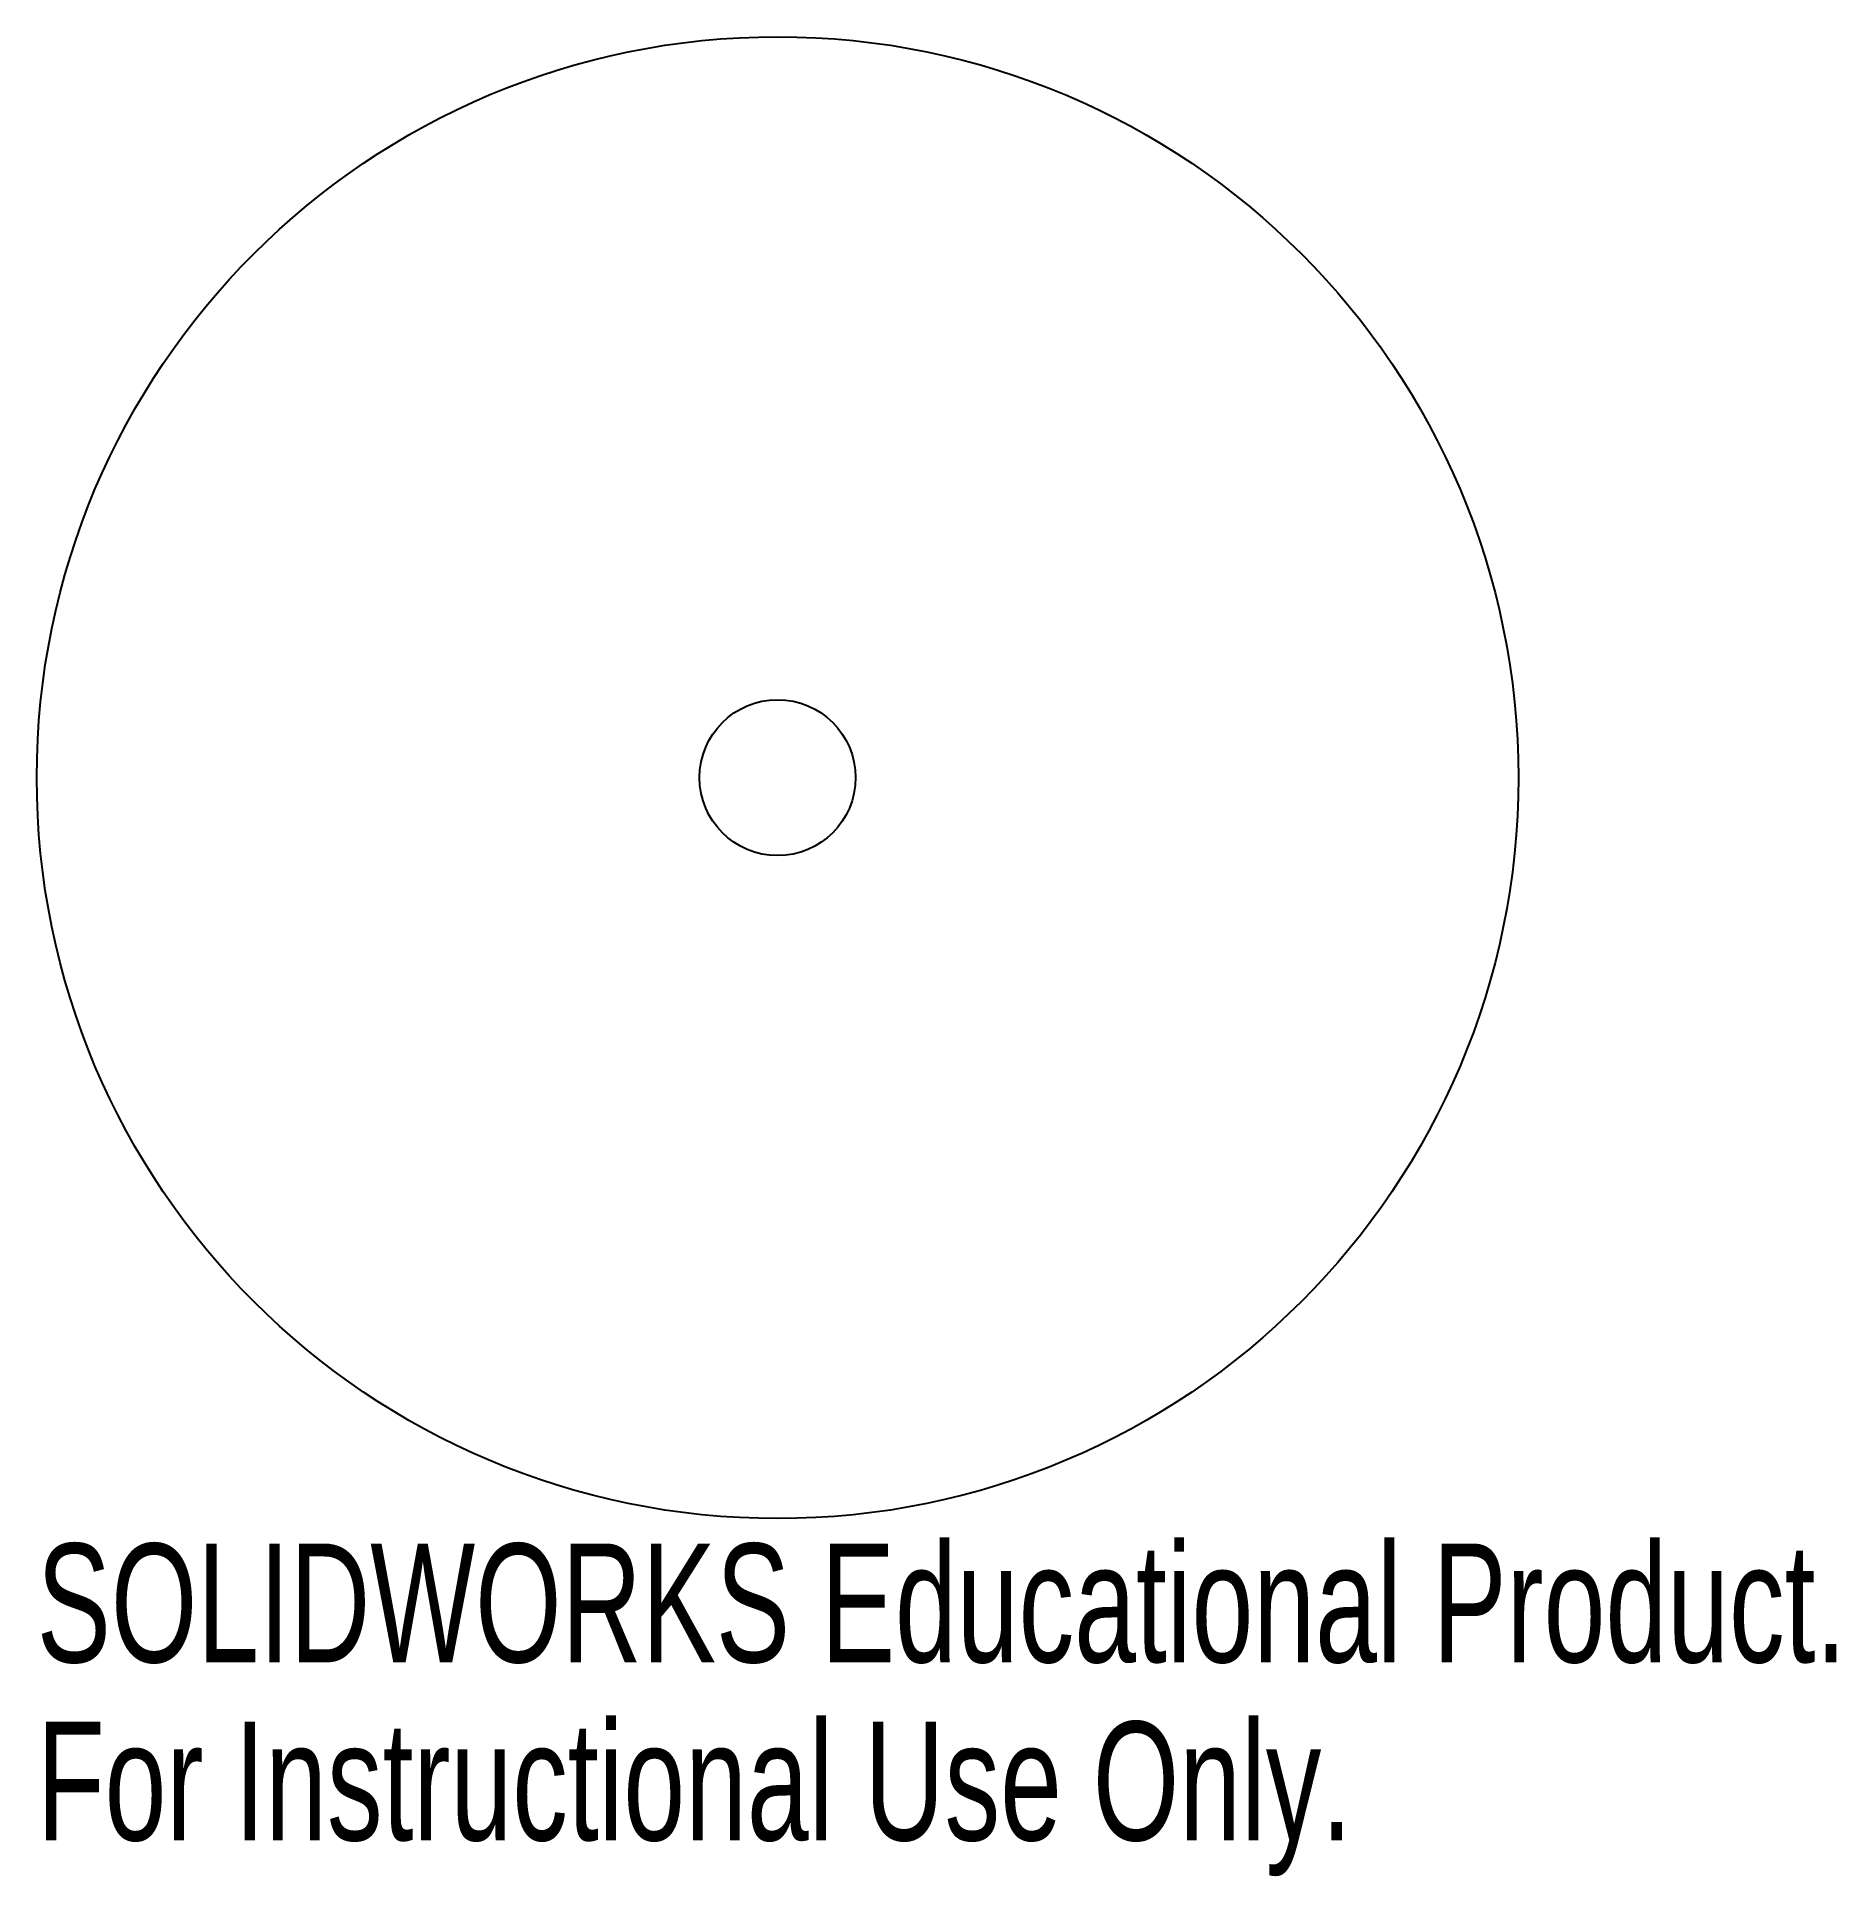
# Model space of a CAD drawing. Header units: millimetres. Extents: x -30.2 to 43.1, y -44.7 to 30.2.
import ezdxf

# ---------------------------------------------------------------- set-up
doc = ezdxf.new("R2010")
doc.units = ezdxf.units.MM
doc.styles.add('SLDTEXTSTYLE0', font='TXT', dxfattribs={"width": 0.7})

msp = doc.modelspace()

# ---------------------------------------------------------------- linework, layer by layer
at = {"color": 7, "linetype": 'Continuous', "lineweight": 25}
for radius in [30.163, 3.175]:
    msp.add_circle((0, 0), radius, dxfattribs=at)

# ---------------------------------------------------------------- texts
at = {"color": 7, "linetype": 'Continuous', "char_height": 4.83362, "attachment_point": 1, "style": 'SLDTEXTSTYLE0'}
for s, insert in [('SOLIDWORKS Educational Product.', (-30.163, -31.182)), ('For Instructional Use Only.', (-30.163, -38.432))]:
    msp.add_mtext(s, dxfattribs=dict(at, insert=insert))

doc.saveas('drawing.dxf')
